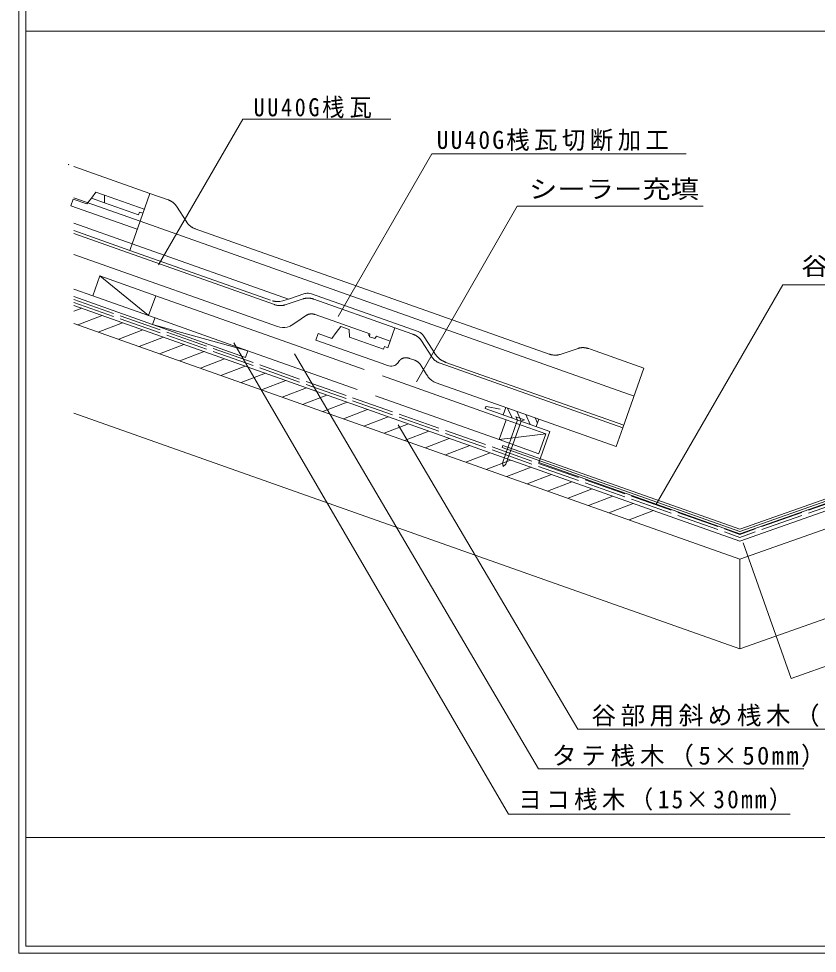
# Model space of a CAD drawing. Units: millimetres, scale not verified. Extents: x -990 to 1002, y -1561 to 1249.
# Drawn here: x -988 to -421, y -1561 to -898 of the extents above; entities that cross this region are included whole.
import ezdxf
from ezdxf.enums import TextEntityAlignment as Align

# ---------------------------------------------------------------- set-up
doc = ezdxf.new("R2010")
doc.units = ezdxf.units.MM
doc.header["$LTSCALE"] = 5
doc.linetypes.add('LONG_DASHED1', pattern=[7, 6, -1])
doc.layers.add('0-0_0', color=7, linetype='Continuous', lineweight=18)
doc.layers.add('0-A_ルーフィ', color=5, linetype='LONG_DASHED1', lineweight=9)
doc.styles.add('ＭＳ ゴシック', font='')
doc.styles.get('ＭＳ ゴシック').set_extended_font_data('MS Gothic')

msp = doc.modelspace()

# ---------------------------------------------------------------- linework, layer by layer
at = {"layer": '0-0_0'}
for p, q in [((-988.147, -1561.483), (-988.147, -211.484)), ((-983.147, -1556.483), (-983.147, -216.484)), ((996.853, -906.522), (-983.147, -906.522)), ((-888.741, -1072.49), (-829.016, -969.043)), ((-829.016, -969.043), (-723.898, -969.043)), ((-761.246, -1109.125), (-694.622, -993.728)), ((-694.622, -993.728), (-513.993, -993.728)), ((-705.738, -1155.587), (-634.034, -1030.906)), ((-634.034, -1030.906), (-501.919, -1030.906)), ((-445.405, -1086.577), (-535.41, -1242.47)), ((-445.405, -1086.577), (-373.854, -1086.577)), ((-948.994, -1101.367), (-475.965, -1268.777)), ((-2.936, -1101.367), (-475.965, -1268.777)), ((-948.994, -1105.488), (-943.416, -1103.342)), ((-946.142, -1115.106), (-928.91, -1108.475)), ((-948.994, -1114.097), (-475.965, -1281.506)), ((-931.638, -1120.239), (-914.406, -1113.609)), ((-2.936, -1114.097), (-475.965, -1281.506)), ((-917.133, -1125.373), (-899.9, -1118.742)), ((-902.628, -1130.506), (-885.395, -1123.876)), ((-835.407, -1127.873), (-640.301, -1462.671)), ((-888.122, -1135.64), (-870.89, -1129.01)), ((-873.618, -1140.773), (-856.385, -1134.143)), ((-859.112, -1145.907), (-841.88, -1139.277)), ((-792.335, -1135.711), (-618.886, -1430.574)), ((-844.607, -1151.04), (-827.375, -1144.41)), ((-830.102, -1156.174), (-812.87, -1149.543)), ((-815.597, -1161.307), (-798.365, -1154.677)), ((-801.092, -1166.441), (-783.86, -1159.811)), ((-786.587, -1171.574), (-769.355, -1164.944)), ((-772.082, -1176.708), (-754.85, -1170.078)), ((-644.132, -1179.024), (-642.261, -1173.733)), ((-637.797, -1181.27), (-640.939, -1174.2)), ((-948.994, -1177.744), (-475.965, -1345.153)), ((-757.577, -1181.841), (-740.345, -1175.211)), ((-743.072, -1186.975), (-725.84, -1180.344)), ((-628.828, -1182.651), (-635.133, -1180.423)), ((-633.823, -1182.679), (-635.133, -1180.423)), ((-628.828, -1182.651), (-635.133, -1180.423)), ((-633.823, -1182.679), (-635.133, -1180.423)), ((-631.302, -1183.571), (-634.445, -1176.499)), ((-624.806, -1185.874), (-627.952, -1178.797)), ((-619.725, -1184.993), (-621.458, -1181.095)), ((-2.936, -1177.744), (-475.965, -1345.153)), ((-728.566, -1192.108), (-711.334, -1185.478)), ((-718.748, -1186.195), (-591.129, -1402.189)), ((-644.629, -1213.243), (-633.823, -1182.679)), ((-628.828, -1182.651), (-631.288, -1183.575)), ((-628.828, -1182.651), (-631.288, -1183.575)), ((-620.567, -1187.376), (-618.693, -1182.074)), ((-714.061, -1197.242), (-696.829, -1190.611)), ((-699.556, -1202.376), (-682.324, -1195.745)), ((-685.051, -1207.509), (-667.819, -1200.878)), ((-670.546, -1212.642), (-653.314, -1206.011)), ((-656.041, -1217.776), (-638.809, -1211.145)), ((-644.106, -1215.8), (-644.629, -1213.243)), ((-641.536, -1222.909), (-624.304, -1216.278)), ((-627.031, -1228.043), (-609.799, -1221.412)), ((-612.526, -1233.176), (-595.294, -1226.546)), ((-598.02, -1238.31), (-580.789, -1231.679)), ((-583.516, -1243.443), (-566.284, -1236.812)), ((-569.01, -1248.576), (-551.779, -1241.946)), ((-554.505, -1253.71), (-537.273, -1247.079)), ((-473.724, -1269.886), (-439.618, -1366.348)), ((-475.965, -1281.516), (-475.965, -1345.153)), ((-439.618, -1366.348), (-294.865, -1315.168)), ((-325.635, -1402.189), (-591.129, -1402.189)), ((-430.486, -1430.574), (-618.886, -1430.574)), ((-640.301, -1462.671), (-440.269, -1462.671)), ((-983.147, -1479.123), (996.853, -1479.123)), ((-983.147, -1556.483), (996.853, -1556.483)), ((1001.853, -1561.483), (-988.147, -1561.483))]:
    msp.add_line(p, q, dxfattribs=at)
at = {"layer": '0-0_0', "color": 3}
for p, q in [((-894.964, -1021.713), (-948.994, -1002.591)), ((-901.97, -1041.51), (-894.964, -1021.713)), ((-901.97, -1041.51), (-894.964, -1021.713)), ((-882.069, -1026.276), (-894.964, -1021.713)), ((-951.032, -1030.511), (-949.363, -1025.798)), ((-949.363, -1025.798), (-939.71, -1029.214)), ((-901.97, -1041.51), (-948.994, -1024.868)), ((-939.71, -1029.214), (-936.534, -1025.034)), ((-927.324, -1022.99), (-898.967, -1033.025)), ((-927.182, -1028.344), (-903.049, -1036.885)), ((-903.972, -1047.166), (-951.032, -1030.511)), ((-903.049, -1036.885), (-902.382, -1034.999)), ((-902.382, -1034.999), (-899.968, -1035.853)), ((-876.025, -1030.901), (-868.767, -1042.289)), ((-901.97, -1041.51), (-907.642, -1057.536)), ((-901.97, -1041.51), (-907.642, -1057.536)), ((-551.151, -1165.668), (-901.97, -1041.51)), ((-907.642, -1057.536), (-948.994, -1042.901)), ((-948.994, -1048.205), (-909.31, -1062.249)), ((-611.288, -1135.898), (-862.723, -1046.913)), ((-909.31, -1062.249), (-908.824, -1060.876)), ((-908.824, -1060.876), (-909.31, -1062.249)), ((-907.642, -1057.536), (-908.824, -1060.876)), ((-907.642, -1057.536), (-908.824, -1060.876)), ((-796.629, -1096.824), (-907.642, -1057.536)), ((-909.31, -1062.249), (-809.329, -1097.633)), ((-780.267, -1093.068), (-704.419, -1119.911)), ((-700.642, -1122.801), (-694.063, -1133.123)), ((-694.063, -1133.123), (-692.255, -1135.96)), ((-603.68, -1136.105), (-590.874, -1131.818)), ((-582.166, -1132.415), (-583.267, -1132.025)), ((-544.145, -1145.871), (-582.166, -1132.415)), ((-684.7, -1141.741), (-558.491, -1186.407)), ((-559.158, -1188.293), (-544.145, -1145.871))]:
    msp.add_line(p, q, dxfattribs=at)
at = {"layer": '0-0_0', "color": 4}
for p, q in [((-806.583, -1100.727), (-948.994, -1050.326)), ((-804.33, -1116.375), (-948.994, -1065.177)), ((-798.975, -1100.934), (-786.17, -1096.647)), ((-783.642, -1108.278), (-791.284, -1113.342)), ((-738.837, -1121.52), (-777.62, -1107.795)), ((-794.694, -1115.602), (-791.284, -1113.342)), ((-777.089, -1126.016), (-775.421, -1121.302)), ((-775.421, -1121.302), (-765.767, -1124.719)), ((-765.767, -1124.719), (-762.591, -1120.539)), ((-764.449, -1115.629), (-764.416, -1115.536)), ((-764.38, -1115.654), (-764.416, -1115.536)), ((-759.414, -1116.359), (-762.591, -1120.539)), ((-738.901, -1123.619), (-738.837, -1121.52)), ((-726.025, -1131.358), (-721.021, -1117.218)), ((-724.357, -1126.645), (-721.021, -1117.218)), ((-708.126, -1121.781), (-721.021, -1117.218)), ((-730.029, -1142.671), (-777.089, -1126.016)), ((-753.239, -1123.849), (-729.106, -1132.39)), ((-738.901, -1123.619), (-735.281, -1124.9)), ((-734.011, -1123.228), (-735.281, -1124.9)), ((-724.357, -1126.645), (-734.011, -1123.228)), ((-702.082, -1126.406), (-694.824, -1137.794)), ((-729.106, -1132.39), (-728.439, -1130.504)), ((-728.439, -1130.504), (-726.025, -1131.358)), ((-719.176, -1142.494), (-717.635, -1140.467)), ((-710.519, -1138.968), (-706.869, -1140.26)), ((-730.029, -1142.671), (-726.293, -1143.993)), ((-701.935, -1144.964), (-703.091, -1143.15)), ((-701.935, -1144.964), (-698.556, -1150.266)), ((-559.158, -1188.293), (-688.78, -1142.418)), ((-563.829, -1201.49), (-691.641, -1156.257)), ((-559.158, -1188.293), (-563.829, -1201.49))]:
    msp.add_line(p, q, dxfattribs=at)
at = {"layer": '0-0_0', "color": 1}
for p, q in [((-890.843, -1094.418), (-930.439, -1080.41)), ((-935.441, -1094.552), (-948.994, -1089.757)), ((-948.994, -1095.061), (-893.001, -1114.869)), ((-935.441, -1094.552), (-895.846, -1108.559)), ((-742.76, -1146.805), (-890.843, -1094.418)), ((-891.333, -1110.156), (-895.846, -1108.559)), ((-891.378, -1110.282), (-893.001, -1114.869)), ((-893.001, -1114.869), (-827.009, -1138.215)), ((-825.385, -1133.627), (-893.001, -1114.869)), ((-891.333, -1110.156), (-825.385, -1133.627)), ((-825.385, -1133.627), (-827.009, -1138.215)), ((-747.763, -1160.946), (-825.341, -1133.501)), ((-641.957, -1182.465), (-729.816, -1151.384)), ((-734.819, -1165.525), (-646.96, -1196.606)), ((-641.957, -1182.465), (-646.96, -1196.606)), ((-641.957, -1182.465), (-613.674, -1192.47)), ((-613.674, -1192.47), (-646.96, -1196.606)), ((-613.674, -1192.47), (-618.633, -1206.487)), ((-646.96, -1196.606), (-618.677, -1206.612))]:
    msp.add_line(p, q, dxfattribs=at)
at = {"layer": '0-0_0', "color": 5}
for p, q in [((-646.246, -1175.107), (-655.895, -1173.114)), ((-475.965, -1263.538), (-618.786, -1212.92)), ((-475.965, -1263.538), (-333.143, -1212.92))]:
    msp.add_line(p, q, dxfattribs=at)
at = {"layer": '0-0_0', "color": 6}
for p, q in [((-644.703, -1202.113), (-644.203, -1200.698)), ((-475.965, -1260.215), (-644.203, -1200.698)), ((-475.965, -1260.215), (-307.726, -1200.698)), ((-475.965, -1261.807), (-644.703, -1202.113)), ((-475.965, -1261.807), (-307.226, -1202.113))]:
    msp.add_line(p, q, dxfattribs=at)
at = {"layer": '0-0_0', "color": 3}
for points in [[(-952.505, -1001.349), (-952.725, -1001.273), (-952.947, -1001.201)], [(-876.025, -1030.901), (-876.159, -1030.697), (-876.298, -1030.496), (-876.442, -1030.299), (-876.59, -1030.105), (-876.744, -1029.915), (-876.902, -1029.728), (-877.065, -1029.545), (-877.232, -1029.365), (-877.403, -1029.189), (-877.578, -1029.017), (-877.756, -1028.849), (-877.938, -1028.684), (-878.124, -1028.524), (-878.312, -1028.367), (-878.504, -1028.215), (-878.699, -1028.067), (-878.896, -1027.923), (-879.096, -1027.783), (-879.298, -1027.647), (-879.503, -1027.516), (-879.709, -1027.389), (-879.918, -1027.266), (-880.128, -1027.148), (-880.339, -1027.034), (-880.553, -1026.924), (-880.767, -1026.818), (-880.982, -1026.717), (-881.198, -1026.62), (-881.415, -1026.528), (-881.633, -1026.44), (-881.851, -1026.356), (-882.069, -1026.276)], [(-862.723, -1046.913), (-863.063, -1046.788), (-863.403, -1046.65), (-863.743, -1046.502), (-864.079, -1046.344), (-864.412, -1046.177), (-864.738, -1046.001), (-865.056, -1045.817), (-865.364, -1045.627), (-865.661, -1045.43), (-865.948, -1045.229), (-866.222, -1045.025), (-866.483, -1044.819), (-866.73, -1044.613), (-866.964, -1044.407), (-867.182, -1044.204), (-867.392, -1043.998), (-867.593, -1043.79), (-867.786, -1043.579), (-867.971, -1043.366), (-868.147, -1043.152), (-868.315, -1042.936), (-868.475, -1042.721), (-868.625, -1042.505), (-868.767, -1042.289)], [(-802.572, -1098.48), (-800.532, -1098.106), (-799.819, -1097.892), (-796.629, -1096.824), (-785.022, -1092.938)], [(-780.267, -1093.068), (-781.34, -1092.768), (-782.431, -1092.622), (-783.507, -1092.631), (-784.536, -1092.798), (-785.022, -1092.938)], [(-807.997, -1098.04), (-807.722, -1098.109), (-807.444, -1098.174), (-807.164, -1098.233), (-806.883, -1098.289), (-806.599, -1098.339), (-806.314, -1098.384), (-806.028, -1098.425), (-805.74, -1098.46), (-805.452, -1098.489), (-805.163, -1098.514), (-804.874, -1098.533), (-804.585, -1098.546), (-804.296, -1098.554), (-804.006, -1098.556), (-803.718, -1098.552), (-803.43, -1098.542), (-803.143, -1098.527), (-802.857, -1098.506), (-802.572, -1098.48)], [(-700.642, -1122.801), (-701.26, -1121.988), (-702.026, -1121.255), (-702.915, -1120.624), (-703.9, -1120.115), (-704.419, -1119.911)], [(-740.019, -1122.154), (-739.76, -1122.243), (-739.497, -1122.328), (-739.23, -1122.41), (-738.96, -1122.487), (-738.688, -1122.561)], [(-583.267, -1132.025), (-583.486, -1131.95), (-583.709, -1131.878), (-583.933, -1131.809), (-584.16, -1131.745), (-584.389, -1131.684), (-584.62, -1131.627), (-584.853, -1131.574), (-585.088, -1131.526), (-585.324, -1131.481), (-585.562, -1131.441), (-585.801, -1131.406), (-586.042, -1131.374), (-586.283, -1131.348), (-586.526, -1131.326), (-586.769, -1131.309), (-587.013, -1131.297), (-587.257, -1131.29), (-587.502, -1131.288), (-587.748, -1131.29), (-587.993, -1131.299), (-588.238, -1131.312), (-588.482, -1131.33), (-588.726, -1131.354), (-588.97, -1131.383), (-589.213, -1131.418), (-589.454, -1131.458), (-589.695, -1131.504), (-589.934, -1131.555), (-590.172, -1131.612), (-590.408, -1131.675), (-590.642, -1131.744), (-590.874, -1131.818)], [(-692.255, -1135.96), (-691.017, -1137.586), (-690.485, -1138.148)], [(-690.485, -1138.148), (-690.28, -1138.348), (-690.071, -1138.545), (-689.857, -1138.737), (-689.639, -1138.925), (-689.417, -1139.11), (-689.191, -1139.29), (-688.961, -1139.466), (-688.728, -1139.638), (-688.491, -1139.805), (-688.251, -1139.968), (-688.009, -1140.126), (-687.763, -1140.279), (-687.515, -1140.428), (-687.265, -1140.572), (-687.013, -1140.711), (-686.759, -1140.846), (-686.504, -1140.975), (-686.248, -1141.1), (-685.991, -1141.219), (-685.733, -1141.334), (-685.475, -1141.443), (-685.216, -1141.548), (-684.958, -1141.647), (-684.7, -1141.741)], [(-603.68, -1136.105), (-603.926, -1136.184), (-604.179, -1136.257), (-604.438, -1136.325), (-604.704, -1136.387), (-604.976, -1136.442), (-605.254, -1136.491), (-605.536, -1136.534), (-605.824, -1136.569), (-606.116, -1136.597), (-606.414, -1136.618), (-606.725, -1136.631), (-607.047, -1136.635), (-607.38, -1136.631), (-607.721, -1136.617), (-608.07, -1136.594), (-608.425, -1136.559), (-608.785, -1136.514), (-609.147, -1136.457), (-609.511, -1136.388), (-609.875, -1136.309), (-610.236, -1136.22), (-610.593, -1136.122), (-610.944, -1136.014), (-611.288, -1135.898)]]:
    msp.add_lwpolyline(points, dxfattribs=at)
msp.add_lwpolyline([(-933.357, -1020.854), (-936.534, -1025.034), (-927.182, -1028.344), (-927.324, -1022.99)], close=True, dxfattribs=at)
at = {"layer": '0-0_0', "color": 1}
msp.add_lwpolyline([(-890.843, -1094.418), (-895.846, -1108.559), (-930.439, -1080.41), (-935.441, -1094.552)], dxfattribs=at)
at = {"layer": '0-0_0', "color": 4}
for points in [[(-798.975, -1100.934), (-799.221, -1101.012), (-799.474, -1101.085), (-799.734, -1101.153), (-800, -1101.215), (-800.271, -1101.27), (-800.549, -1101.32), (-800.832, -1101.362), (-801.119, -1101.397), (-801.412, -1101.426), (-801.71, -1101.446), (-802.02, -1101.459), (-802.342, -1101.464), (-802.675, -1101.459), (-803.016, -1101.446), (-803.365, -1101.422), (-803.72, -1101.388), (-804.08, -1101.342), (-804.443, -1101.285), (-804.807, -1101.217), (-805.17, -1101.138), (-805.531, -1101.049), (-805.888, -1100.95), (-806.239, -1100.843), (-806.583, -1100.727)], [(-778.562, -1096.853), (-778.782, -1096.778), (-779.004, -1096.706), (-779.228, -1096.638), (-779.455, -1096.573), (-779.684, -1096.512), (-779.915, -1096.455), (-780.148, -1096.403), (-780.383, -1096.354), (-780.619, -1096.31), (-780.857, -1096.27), (-781.096, -1096.234), (-781.337, -1096.203), (-781.578, -1096.176), (-781.821, -1096.154), (-782.064, -1096.137), (-782.308, -1096.125), (-782.553, -1096.118), (-782.798, -1096.116), (-783.043, -1096.119), (-783.288, -1096.127), (-783.533, -1096.14), (-783.778, -1096.158), (-784.022, -1096.182), (-784.265, -1096.212), (-784.508, -1096.246), (-784.75, -1096.286), (-784.99, -1096.332), (-785.229, -1096.384), (-785.467, -1096.441), (-785.703, -1096.503), (-785.938, -1096.572), (-786.17, -1096.647)], [(-724.357, -1126.645), (-721.021, -1117.218), (-778.562, -1096.853)], [(-783.642, -1108.278), (-783.46, -1108.163), (-783.273, -1108.056), (-783.082, -1107.956), (-782.886, -1107.864), (-782.687, -1107.78), (-782.484, -1107.703), (-782.278, -1107.634), (-782.069, -1107.572), (-781.859, -1107.518), (-781.646, -1107.471), (-781.431, -1107.431), (-781.215, -1107.398), (-780.998, -1107.372), (-780.781, -1107.353), (-780.562, -1107.34), (-780.344, -1107.334), (-780.126, -1107.335), (-779.908, -1107.342), (-779.691, -1107.355), (-779.475, -1107.374), (-779.261, -1107.4), (-779.048, -1107.431), (-778.836, -1107.468), (-778.627, -1107.51), (-778.42, -1107.557), (-778.216, -1107.609), (-778.014, -1107.666), (-777.815, -1107.728), (-777.62, -1107.795)], [(-804.33, -1116.375), (-802.613, -1116.854), (-800.867, -1117.089), (-799.146, -1117.073), (-797.5, -1116.807), (-797.421, -1116.787)], [(-797.421, -1116.787), (-795.91, -1116.267), (-795.368, -1116.003)], [(-794.694, -1115.602), (-794.721, -1115.62), (-794.748, -1115.638), (-794.776, -1115.656), (-794.803, -1115.673), (-794.831, -1115.691), (-794.859, -1115.708), (-794.887, -1115.726), (-794.914, -1115.743), (-794.942, -1115.76), (-794.97, -1115.777), (-794.998, -1115.794), (-795.026, -1115.811), (-795.055, -1115.827), (-795.083, -1115.844), (-795.111, -1115.86), (-795.139, -1115.877), (-795.167, -1115.893), (-795.196, -1115.909), (-795.224, -1115.925), (-795.253, -1115.94), (-795.281, -1115.956), (-795.31, -1115.972), (-795.339, -1115.987), (-795.368, -1116.003)], [(-753.239, -1123.849), (-753.381, -1118.495), (-759.414, -1116.359)], [(-702.082, -1126.406), (-702.216, -1126.202), (-702.355, -1126.001), (-702.499, -1125.804), (-702.648, -1125.61), (-702.801, -1125.42), (-702.959, -1125.233), (-703.122, -1125.049), (-703.289, -1124.87), (-703.46, -1124.694), (-703.635, -1124.522), (-703.813, -1124.353), (-703.995, -1124.189), (-704.181, -1124.029), (-704.37, -1123.872), (-704.561, -1123.72), (-704.756, -1123.572), (-704.953, -1123.428), (-705.153, -1123.288), (-705.355, -1123.152), (-705.56, -1123.021), (-705.766, -1122.894), (-705.975, -1122.771), (-706.185, -1122.653), (-706.397, -1122.539), (-706.61, -1122.429), (-706.824, -1122.323), (-707.039, -1122.222), (-707.255, -1122.125), (-707.472, -1122.033), (-707.69, -1121.945), (-707.908, -1121.861), (-708.126, -1121.781)], [(-716.86, -1139.681), (-716.895, -1139.709), (-716.93, -1139.738), (-716.964, -1139.766), (-716.999, -1139.795), (-717.033, -1139.825), (-717.067, -1139.855), (-717.101, -1139.885), (-717.134, -1139.916), (-717.168, -1139.947), (-717.201, -1139.978), (-717.233, -1140.01), (-717.266, -1140.043), (-717.298, -1140.075), (-717.33, -1140.109), (-717.362, -1140.142), (-717.393, -1140.176), (-717.425, -1140.211), (-717.455, -1140.246), (-717.486, -1140.281), (-717.516, -1140.317), (-717.546, -1140.353), (-717.576, -1140.39), (-717.606, -1140.428), (-717.635, -1140.467)], [(-716.86, -1139.681), (-716.685, -1139.55), (-716.503, -1139.426), (-716.312, -1139.308), (-716.115, -1139.198), (-715.91, -1139.095), (-715.699, -1139), (-715.481, -1138.912), (-715.257, -1138.833), (-715.027, -1138.762), (-714.791, -1138.699), (-714.545, -1138.644), (-714.286, -1138.597), (-714.014, -1138.558), (-713.731, -1138.53), (-713.437, -1138.513), (-713.134, -1138.507), (-712.823, -1138.514), (-712.504, -1138.535), (-712.179, -1138.57), (-711.85, -1138.62), (-711.517, -1138.684), (-711.184, -1138.764), (-710.85, -1138.858), (-710.519, -1138.968)], [(-706.869, -1140.26), (-706.649, -1140.341), (-706.433, -1140.428), (-706.22, -1140.521), (-706.012, -1140.619), (-705.808, -1140.722), (-705.61, -1140.829), (-705.416, -1140.941), (-705.228, -1141.057), (-705.046, -1141.177), (-704.87, -1141.3), (-704.7, -1141.425), (-704.537, -1141.554), (-704.38, -1141.684), (-704.23, -1141.816), (-704.087, -1141.949), (-703.95, -1142.083), (-703.82, -1142.218), (-703.697, -1142.352), (-703.58, -1142.486), (-703.471, -1142.619), (-703.368, -1142.751), (-703.272, -1142.883), (-703.179, -1143.016), (-703.091, -1143.15)], [(-688.78, -1142.418), (-689.12, -1142.292), (-689.46, -1142.155), (-689.8, -1142.007), (-690.137, -1141.849), (-690.469, -1141.682), (-690.795, -1141.506), (-691.113, -1141.322), (-691.421, -1141.131), (-691.718, -1140.935), (-692.005, -1140.734), (-692.279, -1140.53), (-692.54, -1140.324), (-692.787, -1140.117), (-693.021, -1139.912), (-693.239, -1139.709), (-693.449, -1139.503), (-693.65, -1139.294), (-693.843, -1139.084), (-694.028, -1138.871), (-694.205, -1138.657), (-694.372, -1138.441), (-694.532, -1138.225), (-694.682, -1138.009), (-694.824, -1137.794)], [(-726.293, -1143.993), (-725.22, -1144.292), (-724.129, -1144.439), (-723.053, -1144.429), (-722.025, -1144.263), (-721.075, -1143.945), (-720.234, -1143.485), (-719.526, -1142.898), (-719.487, -1142.858)], [(-719.176, -1142.494), (-719.188, -1142.51), (-719.2, -1142.526), (-719.213, -1142.541), (-719.225, -1142.557), (-719.237, -1142.573), (-719.25, -1142.588), (-719.262, -1142.604), (-719.275, -1142.619), (-719.288, -1142.634), (-719.301, -1142.65), (-719.313, -1142.665), (-719.326, -1142.68), (-719.339, -1142.695), (-719.352, -1142.71), (-719.365, -1142.725), (-719.379, -1142.74), (-719.392, -1142.755), (-719.405, -1142.77), (-719.419, -1142.785), (-719.432, -1142.799), (-719.446, -1142.814), (-719.459, -1142.829), (-719.473, -1142.843), (-719.487, -1142.858)], [(-698.556, -1150.266), (-697.685, -1151.632), (-697.27, -1152.231)], [(-697.27, -1152.231), (-696.171, -1153.479), (-694.852, -1154.583), (-693.355, -1155.508), (-691.725, -1156.227), (-691.641, -1156.257)]]:
    msp.add_lwpolyline(points, dxfattribs=at)
at = {"layer": '0-0_0', "color": 5}
msp.add_lwpolyline([(-656.769, -1174.545), (-610.959, -1190.781), (-618.786, -1212.92)], dxfattribs=at)
at = {"layer": '0-0_0'}
msp.add_lwpolyline([(-644.106, -1215.8), (-642.097, -1214.145), (-631.288, -1183.575)], dxfattribs=at)
at = {"layer": '0-0_0', "color": 5}
msp.add_arc((-655.883, -1174.104), 0.99, 90.72672, 206.461, dxfattribs=at)
at = {"layer": '0-A_ルーフィ'}
for p, q in [((-948.994, -1097.017), (-475.965, -1263.956)), ((-948.994, -1099.138), (-475.965, -1266.077)), ((-2.936, -1097.017), (-475.965, -1263.956)), ((-2.936, -1099.138), (-475.965, -1266.077))]:
    msp.add_line(p, q, dxfattribs=at)

# ---------------------------------------------------------------- texts
at = {"layer": '0-0_0', "color": 4, "style": 'ＭＳ ゴシック', "width": 1.15}
for s, p in [('シーラー充填', (-625.747, -1028.943)), ('谷樋', (-432.393, -1083.674))]:
    msp.add_text(s, height=12.83, dxfattribs=at).set_placement(p, align=Align.BOTTOM_LEFT)
at = {"layer": '0-0_0', "color": 4, "char_height": 12.83, "attachment_point": 7, "style": 'ＭＳ ゴシック'}
for s, insert in [('\\T1.24;\\W0.9;UU40G桟瓦', (-821.344, -968.38)), ('\\T1.19;\\W0.95;UU40G桟瓦切断加工', (-691.245, -991.708)), ('\\T1.18;谷部用斜め桟木（15×30mm）', (-581.379, -1400.624)), ('\\T1.19;タテ桟木（5×50mm）', (-609.452, -1429.123)), ('\\T1.19;\\W0.95;ヨコ桟木（15×30mm）', (-633.272, -1460.174))]:
    msp.add_mtext(s, dxfattribs=dict(at, insert=insert))

doc.saveas('drawing.dxf')
